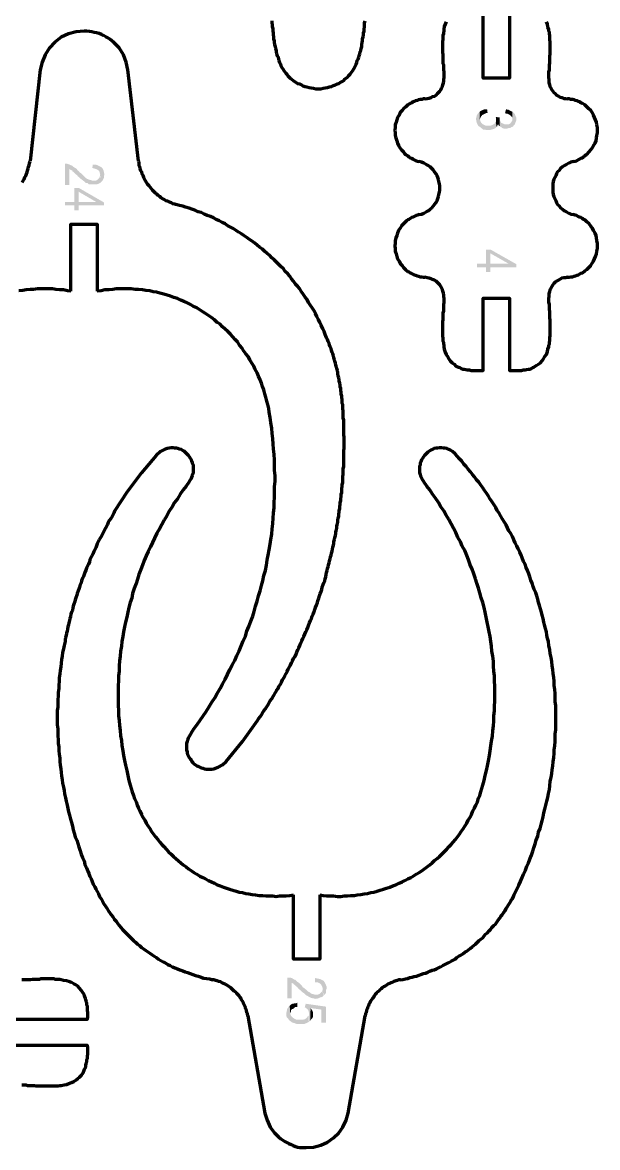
# Model space of a CAD drawing. Header units: inches. Extents: x -281 to 256, y -333 to 364.
# Drawn here: x 59.4 to 256.5, y -327.3 to 58.8 of the extents above; entities that cross this region are included whole.
import ezdxf

# ---------------------------------------------------------------- set-up
doc = ezdxf.new("R2010")
doc.units = ezdxf.units.IN
doc.layers.add('H', color=7, linetype='CONTINUOUS', lineweight=100)
doc.layers.add('P', color=250, linetype='CONTINUOUS', lineweight=100)

msp = doc.modelspace()

# ---------------------------------------------------------------- hatches: boundary and pattern name
at = {"layer": 'H', "linetype": 'CONTINUOUS'}
for points in [[(221.83, 22.83), (221.67, 25.5), (221.67, 24.67), (221.33, 24.5), (221.33, 24.17), (221, 23.83), (220.83, 23.83), (220.33, 23.5), (219.83, 23.33), (219.17, 23.33), (218.67, 23.33), (218.17, 23.33), (217.83, 23.5), (217.17, 23.83), (216.67, 24.33), (216.33, 25), (216.17, 25.67), (216, 26.5), (216, 27.33), (216.17, 28.17), (215.67, 27.67), (215.17, 27), (215, 26.33), (214.83, 25.67), (215, 24.83), (215.17, 24.17), (215.5, 23.5), (216, 23), (216.17, 23), (216.67, 22.5), (217, 22.33), (217.33, 22), (217.5, 22), (218, 22), (218.33, 21.83), (218.83, 21.83), (219.5, 21.83), (220.17, 22), (220.83, 22.17), (221.5, 22.5)], [(218.83, 27.67), (218.67, 29), (218, 29), (217.33, 28.83), (216.67, 28.5), (216.17, 28.17), (216.17, 25.5), (216.33, 26), (216.5, 26.33), (217, 27), (217.67, 27.33), (218.33, 27.67)], [(228.67, 25.5), (228.67, 25.83), (228.67, 26.17), (228.33, 26.83), (228.17, 27.33), (227.83, 27.67), (227.33, 28.17), (227.33, 27.33), (227.33, 26.67), (227.33, 25.83), (227.33, 25.17), (227, 24.67), (226.67, 24.17), (226.17, 23.83), (225.67, 23.83), (225.17, 23.83), (224.67, 23.83), (224.33, 24), (223.5, 24.33), (223.17, 25), (223, 25.5), (223, 26), (223, 23.17), (223.17, 23), (223.5, 22.83), (223.67, 22.67), (224, 22.5), (224.5, 22.33), (224.67, 22.33), (225.17, 22.33), (225.5, 22.33), (226, 22.5), (226.5, 22.5), (227, 22.83), (227.5, 23), (227.83, 23.5), (228.17, 23.83), (228.33, 24.33), (228.5, 24.67), (228.67, 25.17)], [(227.33, 28.17), (226.83, 28.33), (226.5, 28.5), (226.33, 28.67), (226, 28.83), (225.67, 28.83), (225.17, 29), (224.83, 27.67), (225, 27.5), (225.5, 27.5), (226.17, 27.17), (226.5, 27), (226.67, 26.83), (226.83, 26.83), (227, 26.5), (227.17, 26.33), (227.33, 26), (227.33, 25.5)], [(223, 26.17), (221.5, 26.33), (221.67, 26.17), (221.67, 25.5), (221.83, 22.83), (221.83, 23), (222.17, 23.17), (222.17, 23.5), (222.5, 23.83), (222.67, 23.33), (223, 23.17), (223, 26)], [(86.33, 4), (86, 6.67), (86, 6.17), (85.83, 5.67), (85.67, 5.33), (85.33, 5), (85, 4.67), (84.5, 4.5), (84, 4.5), (83.5, 4.5), (83.33, 4.5), (82.17, 4.83), (81.83, 5), (81.67, 5), (81.5, 5.17), (81.17, 5.33), (81, 5.5), (80.5, 6), (80.17, 6.33), (79.83, 6.67), (79.5, 7), (79, 7.33), (78.67, 7.67), (78.33, 8), (78, 8.5), (77.5, 8.83), (77.17, 9), (76.67, 9.33), (76.33, 9.67), (75.83, 9.83), (75.5, 10), (75, 10.17), (74.5, 10.33), (74, 10.33), (74, 3), (75.5, 3), (75.5, 8.5), (75.67, 8.33), (76, 8.17), (76.33, 8), (76.5, 8), (76.5, 7.67), (76.83, 7.5), (77, 7.33), (77.33, 7), (77.67, 6.67), (78.17, 6.33), (78.33, 6), (79, 5.5), (79.5, 5), (80.17, 4.5), (80.83, 4), (81, 3.83), (81.17, 3.67), (81.67, 3.67), (82, 3.33), (82.17, 3.17), (82.5, 3.17), (83, 3.17), (83.33, 3.17), (84, 3.17), (84.67, 3.17), (85.33, 3.33), (86, 3.67)], [(87.5, 6.5), (87.33, 7.33), (87.17, 8), (86.83, 8.67), (86.33, 9.17), (85.67, 9.5), (85, 9.83), (84.33, 10), (83.5, 10), (83.33, 8.83), (84, 8.67), (84.5, 8.5), (84.83, 8.33), (85.17, 8.17), (85.67, 7.83), (85.83, 7.33), (86, 6.67), (86.17, 6), (86.17, 5.5), (86.17, 5), (86.17, 4.5), (86.33, 4), (86.83, 4.5), (87, 4.83), (87.33, 5.5), (87.33, 6.17)], [(87.33, -4), (87.33, -3), (78.67, 2), (77.17, 2), (77.17, -2.83), (74, -2.83), (74, -4), (77.17, -4), (77.17, -5.67), (78.67, -5.67), (78.67, 0.67), (84.67, -2.83)], [(87.33, -4), (84.67, -2.83), (78.67, -2.83), (78.67, 0.67), (78.67, -4)], [(228.67, -25.33), (228.67, -24.17), (219.83, -19.17), (218.33, -19.17), (218.33, -24), (215.17, -24), (215.17, -25.33), (218.33, -25.33), (218.33, -26.83), (219.83, -26.83), (219.83, -20.5), (226, -24)], [(228.67, -25.33), (226, -24), (219.83, -24), (219.83, -20.5), (219.83, -25.33)], [(162.5, -275.33), (162.17, -272.83), (162.17, -273.33), (162.17, -273.67), (162, -273.83), (161.67, -274.17), (161.17, -274.67), (160.67, -274.83), (160.33, -274.83), (159.67, -274.83), (159.5, -274.83), (158.33, -274.5), (158, -274.17), (157.67, -274), (157.33, -273.83), (156.67, -273.17), (156.33, -273), (156, -272.67), (155.5, -272.33), (155.17, -271.83), (154.83, -271.5), (154.5, -271.17), (154.17, -270.83), (153.67, -270.5), (153.33, -270.17), (153, -269.83), (152.5, -269.67), (152, -269.33), (151.67, -269.17), (151.17, -269), (150.67, -269), (150.17, -269), (150.17, -276.17), (151.67, -276.17), (151.67, -270.83), (152, -271), (152.33, -271.17), (152.5, -271.5), (152.67, -271.5), (153.17, -272), (153.67, -272.33), (153.83, -272.67), (154.17, -273), (154.67, -273.33), (155, -273.67), (155.33, -274), (155.83, -274.33), (156.17, -274.67), (156.5, -275), (157.17, -275.33), (157.67, -275.67), (158.33, -276), (159.17, -276.17), (160, -276.33), (160.67, -276.17), (161.5, -275.83), (162.17, -275.67)], [(163.67, -272.83), (163.67, -272.17), (163.5, -271.83), (163.33, -271.33), (163.17, -271), (163, -270.67), (162.67, -270.17), (162, -269.83), (161.33, -269.5), (160.5, -269.33), (159.67, -269.17), (159.67, -270.67), (160.17, -270.67), (160.67, -270.67), (161.33, -271), (161.83, -271.5), (162.17, -272.17), (162.33, -272.83), (162.33, -273.67), (162.5, -274.5), (162.5, -275.33), (162.83, -275), (163.33, -274.5), (163.5, -273.83), (163.5, -273.17)], [(153.67, -279.17), (153.67, -277.67), (153.5, -277.67), (153.17, -277.83), (152.67, -277.83), (152.33, -278), (152, -278), (151.67, -278.17), (151.33, -278.33), (151, -278.67), (151.17, -281.33), (151.17, -281.17), (151.5, -280.5), (151.5, -280.17), (151.83, -279.83), (152.33, -279.67), (152.67, -279.33), (152.83, -279.17), (153.33, -279.17)], [(157.5, -284.17), (157.5, -281.17), (157.5, -281.83), (157.5, -282), (157.17, -282.33), (157, -282.67), (156.67, -283), (156.33, -283.17), (156.17, -283.33), (155.33, -283.5), (154.5, -283.5), (154, -283.5), (153.33, -283.5), (152.67, -283.17), (152.17, -282.83), (152, -282.67), (151.5, -282.17), (151.17, -281.5), (151.17, -281.33), (151, -278.67), (150.83, -278.83), (150.67, -278.83), (150.5, -279.33), (150.17, -279.67), (150, -280.5), (149.83, -281.33), (149.83, -282), (150, -282.67), (150.5, -283.17), (150.83, -283.67), (151.5, -284.17), (152, -284.5), (152.67, -284.67), (153.5, -285), (154.33, -285), (155, -285), (155.83, -285), (156.67, -284.67), (157.33, -284.33)], [(163.5, -284.5), (163.5, -279), (156.5, -278), (156.17, -279.17), (156.83, -279.67), (157.33, -280.17), (157.5, -280.67), (157.67, -281.5), (157.67, -282.17), (157.67, -282.83), (157.67, -283.5), (157.5, -284.17), (157.83, -284), (158, -283.83), (158.17, -279.5), (161.83, -280), (161.83, -284.5)], [(159, -281.67), (159, -281), (158.83, -280.5), (158.5, -280), (158.17, -279.5), (158, -283.83), (158.33, -283.33), (158.67, -283), (159, -282.5), (159, -281.83)]]:
    msp.add_hatch(color=0, dxfattribs=at).paths.add_polyline_path(points)

# ---------------------------------------------------------------- linework, layer by layer
at = {"layer": 'P', "color": 0, "linetype": 'CONTINUOUS'}
for points in [[(226.33, 64.5), (226.33, 39.67), (217.33, 39.67), (217.33, 64.5)], [(144.83, 59.33), (144.83, 58.67), (145, 58), (145, 57.33), (145.17, 56.67), (145.17, 55.83), (145.33, 55.17), (145.33, 54.5), (145.5, 53.83), (145.5, 53.17), (145.67, 52.5), (145.67, 51.83), (145.83, 51.17), (146, 50.5), (146.17, 49.83), (146.33, 49.17), (146.33, 48.67), (146.5, 48), (146.67, 47.33), (147, 46.83), (147.17, 46.17), (147.33, 45.67), (147.5, 45), (147.83, 44.5), (148, 43.83), (148.33, 43.33), (148.67, 42.83), (149, 42.33), (149.33, 41.83), (149.67, 41.33), (150, 41), (150.33, 40.5), (150.83, 40), (151.17, 39.67), (151.67, 39.33), (152.17, 38.83), (152.67, 38.5), (153.17, 38.17), (153.67, 37.83), (154.33, 37.67), (155, 37.33), (155.5, 37), (156.17, 36.83), (156.83, 36.67), (157.67, 36.5), (158.33, 36.33), (159.17, 36.17), (160, 36), (160.83, 36), (161.67, 36), (162.5, 36.17), (163.17, 36.33), (164, 36.5), (164.67, 36.67), (165.33, 36.83), (166, 37.17), (166.67, 37.33), (167.33, 37.67), (167.83, 37.83), (168.33, 38.17), (169, 38.5), (169.5, 38.83), (169.83, 39.33), (170.33, 39.67), (170.83, 40), (171.17, 40.5), (171.67, 41), (172, 41.33), (172.33, 41.83), (172.67, 42.33), (173, 42.83), (173.17, 43.33), (173.5, 44), (173.83, 44.5), (174, 45), (174.17, 45.67), (174.5, 46.17), (174.67, 46.83), (174.83, 47.33), (175, 48), (175.17, 48.67), (175.33, 49.17), (175.5, 49.83), (175.67, 50.5), (175.67, 51.17), (175.83, 51.83), (176, 52.5), (176, 53.17), (176.17, 53.83), (176.33, 54.5), (176.33, 55.17), (176.5, 55.83), (176.5, 56.5), (176.67, 57.33), (176.67, 58), (176.67, 58.67), (176.83, 59.33)], [(204.67, 59), (204.33, 58.17), (204, 57.33), (203.83, 56.33), (203.83, 55.83), (203.67, 55.33), (203.67, 54.83), (203.5, 54.33), (203.5, 53.83), (203.5, 53.33), (203.5, 52.83), (203.33, 52.33), (203.33, 51.67), (203.33, 51.17), (203.33, 50.67), (203.33, 50), (203.33, 49.5), (203.33, 49), (203.33, 48.33), (203.5, 47.83), (203.5, 47.17), (203.5, 46.67), (203.5, 46), (203.5, 45.5), (203.5, 44.83), (203.67, 44.33), (203.67, 43.67), (203.67, 43), (203.67, 42.5), (203.83, 41.83), (203.83, 41.33), (203.83, 40.67), (203.83, 40), (203.83, 39.5)], [(239.83, 39.5), (239.83, 40), (239.83, 40.67), (239.83, 41.33), (239.83, 41.83), (240, 42.5), (240, 43), (240, 43.67), (240, 44.17), (240.17, 44.83), (240.17, 45.5), (240.17, 46), (240.17, 46.67), (240.17, 47.17), (240.33, 47.83), (240.33, 48.33), (240.33, 48.83), (240.33, 49.5), (240.33, 50), (240.33, 50.67), (240.33, 51.17), (240.33, 51.67), (240.33, 52.17), (240.17, 52.83), (240.17, 53.33), (240.17, 53.83), (240.17, 54.33), (240, 54.83), (240, 55.33), (239.83, 55.83), (239.83, 56.33), (239.5, 57.17), (239.33, 58.17), (239, 59)], [(99.17, 11.17), (95.5, 42.5), (95, 45.17), (94, 47.67), (92.5, 50), (92, 50.67), (91.33, 51.33), (90.67, 51.83), (90, 52.5), (89.33, 53), (88.67, 53.5), (88, 53.83), (87.17, 54.33), (86.5, 54.67), (85.67, 55), (84.83, 55.17), (84, 55.33), (83.17, 55.5), (82.33, 55.67), (81.5, 55.83), (80.5, 55.83), (77.83, 55.5), (75.17, 54.83), (72.67, 53.67), (70.5, 52), (68.67, 50), (67.17, 47.67), (66.17, 45.17), (65.5, 42.5), (62, 11.17)], [(197.33, 32.5), (198.17, 32.67), (198.83, 32.83), (199.5, 33), (200, 33.33), (200.67, 33.5), (201.17, 33.83), (201.67, 34.33), (202, 34.67), (202.5, 35.17), (202.83, 35.67), (203, 36.17), (203.33, 36.83), (203.5, 37.33), (203.67, 38), (203.83, 38.67), (203.83, 39.5)], [(239.83, 39.5), (239.83, 38.83), (239.83, 38.17), (240, 37.5), (240.17, 36.83), (240.5, 36.33), (240.83, 35.67), (241.17, 35.17), (241.5, 34.67), (242, 34.33), (242.5, 33.83), (243.17, 33.5), (243.67, 33.17), (244.33, 33), (245, 32.67), (245.5, 32.67), (246.17, 32.5)], [(197.33, 32.5), (196.83, 32.5), (196.33, 32.33), (195.67, 32.33), (195.17, 32.17), (194.67, 32), (194.17, 31.83), (193.67, 31.67), (193.17, 31.5), (192.83, 31.17), (192.33, 31), (191.83, 30.67), (191.5, 30.5), (190.83, 29.83), (190, 29.17), (189.5, 28.5), (188.83, 27.83), (188.5, 27), (188, 26.17), (187.67, 25.33), (187.5, 24.5), (187.17, 23.67), (187.17, 22.67), (187, 21.83), (187.17, 20.83), (187.17, 20), (187.33, 19.17), (187.67, 18.17), (188, 17.33), (188.33, 16.5), (188.83, 15.67), (189.33, 15), (190, 14.33), (190.33, 13.83), (190.67, 13.5), (191, 13.17), (191.5, 13), (191.83, 12.67), (192.33, 12.33), (192.83, 12.17), (193.17, 11.83), (193.67, 11.67), (194.33, 11.33), (194.83, 11.17), (195.33, 11)], [(248.33, 11), (248.83, 11.17), (249.33, 11.33), (249.83, 11.67), (250.33, 11.83), (250.83, 12.17), (251.33, 12.33), (251.67, 12.67), (252.17, 13), (252.5, 13.33), (252.83, 13.5), (253.67, 14.33), (254.17, 15), (254.83, 15.83), (255.17, 16.5), (255.67, 17.33), (256, 18.17), (256.17, 19.17), (256.33, 20), (256.5, 20.83), (256.5, 21.83), (256.5, 22.67), (256.33, 23.67), (256.17, 24.5), (255.83, 25.33), (255.5, 26.17), (255.17, 27), (254.67, 27.83), (254.17, 28.5), (253.5, 29.17), (252.83, 29.83), (252.17, 30.5), (251.33, 31), (250.83, 31.17), (250.5, 31.5), (250, 31.67), (249.5, 31.83), (249, 32), (248.5, 32.17), (248, 32.33), (247.33, 32.33), (246.83, 32.5), (246.17, 32.5)], [(59.33, 3.83), (59.67, 4.5), (60, 5), (60.17, 5.67), (60.5, 6.17), (60.83, 6.83), (61, 7.33), (61.17, 8), (61.33, 8.67), (61.5, 9.17), (61.67, 9.83), (61.83, 10.5), (62, 11.17)], [(99.17, 11.17), (99.33, 10.5), (99.33, 9.83), (99.5, 9.33), (99.67, 8.67), (99.83, 8), (100.17, 7.5), (100.33, 6.83), (100.67, 6.33), (100.83, 5.67), (101.17, 5.17), (101.5, 4.5), (101.83, 4), (102.17, 3.33), (102.67, 2.83), (103, 2.33), (103.5, 1.83), (103.83, 1.33), (104.33, 0.83), (104.83, 0.33), (105.33, 0), (105.83, -0.5), (106.33, -0.83), (106.83, -1.33), (107.33, -1.67), (108, -2), (108.5, -2.33), (109, -2.5), (109.67, -2.83), (110.33, -3), (110.83, -3.33), (111.5, -3.5), (112, -3.67)], [(195.33, -7.17), (196.17, -7), (197, -6.67), (197.83, -6.17), (198.5, -5.83), (199.17, -5.33), (199.67, -4.83), (200.17, -4.33), (200.67, -3.67), (201.17, -3), (201.5, -2.33), (201.83, -1.67), (202, -1), (202.17, -0.33), (202.33, 0.5), (202.5, 1.17), (202.5, 2), (202.5, 2.67), (202.33, 3.33), (202.17, 4.17), (202, 4.83), (201.83, 5.5), (201.5, 6.17), (201.17, 6.83), (200.67, 7.5), (200.17, 8.17), (199.67, 8.67), (199.17, 9.17), (198.5, 9.67), (197.83, 10), (197, 10.5), (196.17, 10.83), (195.33, 11)], [(248.33, 11), (247.33, 10.83), (246.67, 10.5), (245.83, 10), (245.17, 9.67), (244.5, 9.17), (243.83, 8.67), (243.33, 8), (242.83, 7.5), (242.5, 6.83), (242.17, 6.17), (241.83, 5.5), (241.5, 4.83), (241.33, 4.17), (241.17, 3.33), (241.17, 2.67), (241.17, 2), (241.17, 1.17), (241.17, 0.5), (241.33, -0.33), (241.5, -1), (241.83, -1.67), (242.17, -2.33), (242.5, -3), (242.83, -3.67), (243.33, -4.17), (243.83, -4.83), (244.5, -5.33), (245.17, -5.83), (245.83, -6.17), (246.67, -6.67), (247.33, -7), (248.33, -7.17)], [(117.17, -185.17), (116.83, -185.67), (116.5, -186.33), (116.17, -186.83), (116, -187.5), (115.83, -188), (115.67, -188.67), (115.67, -189.17), (115.67, -189.83), (115.67, -190.33), (115.67, -190.83), (115.83, -191.5), (115.83, -192), (116, -192.5), (116.33, -193), (116.5, -193.5), (116.83, -194), (117.17, -194.33), (117.5, -194.83), (117.83, -195.17), (118.17, -195.67), (118.67, -196), (119.17, -196.33), (119.5, -196.5), (120.17, -196.83), (120.67, -197), (121.17, -197.17), (121.83, -197.33), (122.33, -197.5), (123, -197.5), (123.67, -197.5), (124.33, -197.5), (125, -197.33), (126.5, -196.83), (128, -196), (129.17, -194.83), (134.83, -188), (140, -180.83), (140.33, -180.17), (140.83, -179.5), (141.33, -178.83), (141.67, -178.17), (142.17, -177.5), (142.67, -176.83), (143, -176.17), (143.5, -175.5), (144, -174.67), (144.33, -174), (144.83, -173.33), (145.17, -172.67), (145.67, -172), (146.17, -171.17), (146.5, -170.5), (147, -169.83), (147.33, -169.17), (147.83, -168.33), (148.17, -167.67), (148.5, -166.83), (149, -166.17), (149.33, -165.5), (149.83, -164.67), (150.17, -164), (150.5, -163.17), (150.83, -162.5), (151.33, -161.83), (151.67, -161), (152, -160.33), (152.33, -159.5), (152.83, -158.83), (153.17, -158), (153.5, -157.33), (153.83, -156.5), (154.17, -155.83), (154.5, -155), (154.83, -154.17), (155.17, -153.5), (155.5, -152.67), (155.83, -152), (156.17, -151.17), (156.5, -150.33), (156.83, -149.67), (157.17, -148.83), (157.5, -148.17), (157.83, -147.33), (158.17, -146.5), (158.5, -145.83), (158.67, -145), (159, -144.33), (159.33, -143.5), (159.67, -142.67), (159.83, -142), (160.17, -141.17), (160.5, -140.33), (160.67, -139.67), (161, -138.83), (161.17, -138), (161.5, -137.33), (161.83, -136.5), (162, -135.83), (162.17, -135), (162.5, -134.17), (162.67, -133.5), (163, -132.83), (163.17, -132.17), (163.33, -131.5), (163.5, -130.67), (163.67, -130), (163.83, -129.33), (164, -128.67), (164.17, -128), (164.33, -127.33), (164.5, -126.67), (164.67, -126), (164.83, -125.33), (165, -124.67), (165.17, -124), (165.33, -123.33), (165.5, -122.67), (165.67, -122), (165.83, -121.33), (166, -120.67), (166.17, -120), (166.17, -119.33), (166.33, -118.67), (166.5, -118), (166.67, -117.33), (166.83, -116.67), (166.83, -116), (167, -115.33), (167.17, -114.67), (167.17, -114), (167.33, -113.33), (167.5, -112.67), (167.5, -112), (167.67, -111.33), (167.83, -110.67), (167.83, -110), (168, -109.33), (168, -108.67), (168.17, -108), (168.17, -107.33), (168.33, -106.67), (168.33, -106), (168.5, -105.33), (168.5, -104.67), (168.67, -103.83), (168.67, -103.17), (168.83, -102.5), (168.83, -101.83), (168.83, -101.17), (169, -100.5), (169, -99.83), (169.17, -99.17), (169.17, -98.5), (169.17, -97.83), (169.17, -97), (169.33, -96.33), (169.33, -95.67), (169.33, -95), (169.33, -94.33), (169.5, -93.67), (169.5, -92.83), (169.5, -92.17), (169.5, -91.5), (169.5, -90.83), (169.5, -90.17), (169.5, -89.5), (169.5, -88.83), (169.5, -88.17), (169.67, -87.5), (169.67, -86.83), (169.67, -86.17), (169.67, -85.5), (169.67, -84.83), (169.67, -84.17), (169.67, -83.5), (169.5, -82.83), (169.5, -82.17), (169.5, -81.5), (169.5, -80.83), (169.5, -80.17), (169.5, -79.67), (169.5, -79), (169.5, -78.33), (169.5, -77.67), (169.33, -77), (169.33, -76.33), (169.33, -75.83), (169.33, -75.17), (169.33, -74.5), (169.17, -73.83), (169.17, -73.17), (169.17, -72.5), (169, -72), (169, -71.33), (169, -70.67), (168.83, -70), (168.83, -69.5), (168.67, -68.83), (168.67, -68.17), (168.5, -67.5), (168.5, -66.83), (168.33, -66.33), (168.33, -65.67), (168.17, -65), (168, -64.33), (168, -63.83), (167.83, -63.17), (167.67, -62.5), (167.5, -61.83), (167.5, -61.33), (167.33, -60.67), (167.17, -60), (167, -59.5), (166.83, -58.83), (166.67, -58.17), (166.5, -57.5), (166.33, -57), (166.17, -56.33), (166, -55.67), (165.83, -55), (165.5, -54.5), (165.33, -53.83), (165.17, -53.17), (164.83, -52.5), (164.67, -52), (164.5, -51.33), (164.17, -50.67), (164, -50), (163.67, -49.5), (163.17, -48.33), (162.83, -47.33), (162.33, -46.33), (161.83, -45.17), (161.33, -44.17), (160.83, -43.17), (160.33, -42.17), (159.83, -41.17), (159.33, -40.17), (158.67, -39.17), (158.17, -38.33), (157.5, -37.33), (157, -36.33), (156.33, -35.5), (155.67, -34.5), (155, -33.67), (154.5, -32.67), (153.83, -31.83), (153, -31), (152.33, -30), (151.67, -29.17), (151, -28.33), (150.33, -27.5), (149.5, -26.67), (148.83, -25.83), (148, -25), (147.33, -24.33), (146.5, -23.5), (145.67, -22.67), (144.83, -22), (144.17, -21.17), (143.33, -20.5), (142.5, -19.83), (141.67, -19), (140.67, -18.33), (139.83, -17.67), (139, -17), (138.17, -16.33), (137.17, -15.67), (136.33, -15), (135.33, -14.33), (134.5, -13.83), (133.5, -13.17), (132.67, -12.67), (131.67, -12), (130.67, -11.5), (129.83, -11), (128.83, -10.33), (127.83, -9.83), (126.83, -9.33), (125.83, -8.83), (124.83, -8.33), (123.83, -7.83), (122.67, -7.5), (121.67, -7), (120.67, -6.5), (119.67, -6.17), (118.5, -5.67), (117.5, -5.33), (116.5, -5), (115.33, -4.67), (114.33, -4.33), (113.17, -4), (112, -3.67)], [(195.33, -7.17), (194.83, -7.33), (194.33, -7.5), (193.67, -7.83), (193.33, -8), (192.83, -8.17), (192.33, -8.5), (191.83, -8.83), (191.5, -9), (191, -9.33), (190.67, -9.67), (190.33, -10), (190, -10.33), (189.33, -11), (188.83, -11.83), (188.33, -12.67), (188, -13.5), (187.67, -14.33), (187.33, -15.17), (187.17, -16.17), (187.17, -17), (187, -18), (187.17, -18.83), (187.17, -19.67), (187.5, -20.67), (187.67, -21.5), (188, -22.33), (188.5, -23.17), (188.83, -24), (189.5, -24.67), (190, -25.33), (190.67, -26), (191.5, -26.67), (191.83, -26.83), (192.33, -27.17), (192.67, -27.33), (193.17, -27.67), (193.67, -27.83), (194.17, -28), (194.67, -28.17), (195.17, -28.33), (195.67, -28.5), (196.33, -28.5), (196.83, -28.67), (197.33, -28.67)], [(246.17, -28.67), (246.83, -28.67), (247.33, -28.5), (248, -28.5), (248.5, -28.33), (249, -28.17), (249.5, -28), (250, -27.83), (250.5, -27.5), (250.83, -27.33), (251.33, -27.17), (252.17, -26.5), (252.83, -26), (253.5, -25.33), (254.17, -24.67), (254.67, -23.83), (255.17, -23.17), (255.5, -22.33), (255.83, -21.5), (256.17, -20.67), (256.33, -19.67), (256.5, -18.83), (256.5, -18), (256.5, -17), (256.33, -16.17), (256.17, -15.17), (256, -14.33), (255.67, -13.5), (255.17, -12.67), (254.83, -11.83), (254.17, -11.17), (253.67, -10.33), (252.83, -9.67), (252.5, -9.33), (252.17, -9), (251.67, -8.83), (251.33, -8.5), (250.83, -8.17), (250.33, -8), (249.83, -7.83), (249.33, -7.5), (248.83, -7.33), (248.33, -7.17)], [(76, -33.5), (76, -10.5), (85, -10.5), (85, -33.5)], [(203.83, -35.67), (203.83, -34.83), (203.67, -34.17), (203.5, -33.5), (203.33, -32.83), (203, -32.33), (202.83, -31.83), (202.5, -31.33), (202, -30.83), (201.67, -30.5), (201.17, -30), (200.67, -29.67), (200, -29.5), (199.5, -29.17), (198.83, -29), (198.17, -28.83), (197.33, -28.67)], [(246.17, -28.67), (245.5, -28.83), (245, -28.83), (244.33, -29), (243.67, -29.33), (243.17, -29.67), (242.5, -30), (242, -30.33), (241.5, -30.83), (241.17, -31.33), (240.83, -31.83), (240.5, -32.5), (240.17, -33), (240, -33.67), (239.83, -34.33), (239.83, -35), (239.83, -35.67)], [(76, -33.5), (74.83, -33.33), (73.5, -33), (72.17, -33), (70.83, -32.83), (69.67, -32.67), (68.33, -32.67), (67, -32.67), (65.83, -32.67), (64.5, -32.67), (63.17, -32.83), (62, -32.83), (60.67, -33), (59.5, -33.17), (58.17, -33.33)], [(144, -75), (143.83, -73.67), (143.5, -72.33), (143.17, -71.17), (142.83, -69.83), (142.5, -68.67), (142.17, -67.33), (141.67, -66.17), (141.33, -65), (140.83, -63.83), (140.33, -62.67), (139.83, -61.5), (139.17, -60.33), (138.67, -59.17), (138, -58.17), (137.33, -57), (136.83, -56), (136, -55), (135.33, -54), (134.67, -53), (133.83, -52), (133.17, -51), (132.33, -50), (131.5, -49.17), (130.67, -48.17), (129.83, -47.33), (128.83, -46.5), (128, -45.67), (127.17, -44.83), (126.17, -44.17), (125.17, -43.33), (124.17, -42.5), (123.17, -41.83), (122.17, -41.17), (121.17, -40.5), (120.17, -39.83), (119.17, -39.17), (118, -38.67), (117, -38), (115.83, -37.5), (114.67, -37), (113.67, -36.5), (112.5, -36), (111.33, -35.67), (110.17, -35.17), (109, -34.83), (107.83, -34.5), (106.5, -34.17), (105.33, -33.83), (104.17, -33.67), (103, -33.33), (101.67, -33.17), (100.5, -33), (99.17, -32.83), (98, -32.83), (96.67, -32.67), (95.33, -32.67), (94.17, -32.67), (92.83, -32.67), (91.5, -32.67), (90.33, -32.83), (89, -33), (87.67, -33), (86.33, -33.33), (85, -33.5)], [(203.83, -35.67), (203.83, -36.17), (203.83, -36.83), (203.83, -37.33), (203.67, -38), (203.67, -38.67), (203.67, -39.17), (203.67, -39.83), (203.67, -40.33), (203.5, -41), (203.5, -41.5), (203.5, -42.17), (203.5, -42.67), (203.5, -43.33), (203.33, -43.83), (203.33, -44.5), (203.33, -45), (203.33, -45.67), (203.33, -46.17), (203.33, -46.67), (203.33, -47.33), (203.33, -47.83), (203.33, -48.33), (203.33, -49), (203.5, -49.5), (203.5, -50), (203.5, -50.5), (203.67, -51), (203.67, -51.5), (203.83, -52), (203.83, -52.5), (204, -53.33), (204.33, -54.33), (204.67, -55.17), (205.17, -56), (205.5, -56.67), (206, -57.33), (206.67, -58), (207.33, -58.5), (208, -59.17), (208.83, -59.5), (209.33, -59.67), (209.83, -60), (210.33, -60.17), (210.83, -60.17), (211.33, -60.33), (211.83, -60.5), (212.5, -60.5), (213.17, -60.67), (213.67, -60.67), (214.33, -60.67), (215.17, -60.67), (215.83, -60.67), (216.5, -60.67), (217.33, -60.67), (217.33, -35.83), (226.33, -35.83), (226.33, -60.67), (227, -60.67), (227.83, -60.67), (228.5, -60.67), (229.17, -60.67), (229.83, -60.67), (230.5, -60.67), (231.17, -60.5), (231.67, -60.5), (232.17, -60.33), (232.83, -60.17), (233.33, -60.17), (233.83, -60), (234.33, -59.67), (234.67, -59.5), (235.5, -59), (236.33, -58.5), (237, -58), (237.5, -57.33), (238, -56.67), (238.5, -55.83), (239, -55.17), (239.33, -54.17), (239.5, -53.33), (239.83, -52.5), (239.83, -52), (240, -51.5), (240, -51), (240.17, -50.5), (240.17, -50), (240.17, -49.33), (240.33, -48.83), (240.33, -48.33), (240.33, -47.83), (240.33, -47.17), (240.33, -46.67), (240.33, -46.17), (240.33, -45.5), (240.33, -45), (240.33, -44.5), (240.33, -43.83), (240.33, -43.33), (240.17, -42.67), (240.17, -42.17), (240.17, -41.5), (240.17, -41), (240.17, -40.33), (240, -39.83), (240, -39.17), (240, -38.5), (240, -38), (239.83, -37.33), (239.83, -36.83), (239.83, -36.17), (239.83, -35.67)], [(117.17, -185.17), (118.17, -183.67), (119.33, -182.17), (120.33, -180.67), (121.33, -179.17), (122.33, -177.67), (123.33, -176.17), (124.33, -174.5), (125.33, -173), (126.17, -171.5), (127.17, -169.83), (128, -168.33), (128.83, -166.67), (129.67, -165), (130.5, -163.33), (131.33, -161.83), (132.17, -160.17), (132.83, -158.5), (133.67, -156.83), (134.33, -155.17), (135, -153.5), (135.83, -151.83), (136.33, -150.17), (137, -148.5), (137.67, -146.67), (138.33, -145), (138.83, -143.33), (139.33, -141.5), (139.83, -139.83), (140.33, -138), (140.83, -136.33), (141.33, -134.5), (141.83, -132.83), (142.17, -131), (142.67, -129.33), (143, -127.5), (143.33, -125.67), (143.67, -124), (144, -122.17), (144.33, -120.33), (144.5, -118.67), (144.83, -116.83), (145, -115), (145.17, -113.17), (145.33, -111.33), (145.5, -109.5), (145.67, -107.83), (145.67, -106), (145.83, -104.17), (145.83, -102.33), (145.83, -100.5), (146, -98.67), (146, -96.83), (145.83, -95), (145.83, -93.17), (145.83, -91.33), (145.67, -89.5), (145.5, -87.67), (145.33, -85.83), (145.17, -84.17), (145, -82.33), (144.83, -80.5), (144.5, -78.67), (144.33, -76.83), (144, -75)], [(116.5, -98.83), (116.83, -98.33), (117.17, -97.83), (117.5, -97.33), (117.67, -96.67), (117.83, -96.17), (118, -95.67), (118, -95), (118, -94.5), (118, -93.83), (118, -93.33), (117.83, -92.83), (117.67, -92.33), (117.5, -91.83), (117.33, -91.33), (117, -90.83), (116.67, -90.33), (116.33, -89.83), (116, -89.5), (115.67, -89.17), (115.17, -88.67), (114.83, -88.33), (114.33, -88.17), (113.83, -87.83), (113.17, -87.67), (112.67, -87.5), (112.17, -87.33), (111.5, -87.33), (111, -87.17), (110.33, -87.17), (109.67, -87.33), (109, -87.5), (108.33, -87.67), (106.67, -88.5), (105.17, -89.83), (100.17, -95.83), (95.33, -102.33), (91, -109), (90.67, -109.67), (90.33, -110.33), (90, -111), (89.67, -111.5), (89.17, -112.17), (88.83, -112.83), (88.5, -113.5), (88.17, -114.17), (87.83, -114.83), (87.5, -115.5), (87.17, -116.17), (86.83, -116.83), (86.5, -117.5), (86, -118.17), (85.67, -118.83), (85.33, -119.5), (85, -120.17), (84.83, -120.83), (84.5, -121.5), (84.17, -122.17), (83.83, -122.83), (83.5, -123.67), (83.17, -124.33), (82.83, -125), (82.5, -125.67), (82.33, -126.33), (82, -127.17), (81.67, -127.83), (81.33, -128.5), (81.17, -129.17), (80.83, -130), (80.5, -130.67), (80.33, -131.33), (80, -132), (79.67, -132.83), (79.5, -133.5), (79.17, -134.17), (79, -135), (78.67, -135.67), (78.5, -136.33), (78.17, -137.17), (78, -137.83), (77.67, -138.67), (77.5, -139.33), (77.33, -140), (77, -140.83), (76.83, -141.5), (76.67, -142.17), (76.5, -143), (76.17, -143.67), (76, -144.33), (75.83, -145.17), (75.67, -145.83), (75.5, -146.5), (75.33, -147.33), (75.17, -148), (75, -148.67), (74.83, -149.5), (74.67, -150.17), (74.5, -150.83), (74.33, -151.67), (74.17, -152.33), (74, -153), (74, -153.67), (73.67, -155), (73.5, -156.17), (73.17, -157.5), (73, -158.67), (72.83, -159.83), (72.67, -161.17), (72.5, -162.33), (72.33, -163.67), (72.17, -164.83), (72, -166.17), (72, -167.33), (71.83, -168.67), (71.83, -169.83), (71.67, -171.17), (71.67, -172.33), (71.5, -173.67), (71.5, -174.83), (71.5, -176.17), (71.33, -177.33), (71.33, -178.67), (71.33, -179.83), (71.33, -181.17), (71.33, -182.33), (71.5, -183.67), (71.5, -184.83), (71.5, -186.17), (71.67, -187.33), (71.67, -188.67), (71.83, -189.83), (71.83, -191.17), (72, -192.33), (72.17, -193.67), (72.17, -194.83), (72.33, -196.17), (72.5, -197.33), (72.67, -198.67), (72.83, -199.83), (73, -201.17), (73.17, -202.33), (73.5, -203.67), (73.67, -204.83), (73.83, -206), (74.17, -207.33), (74.33, -208.5), (74.67, -209.83), (75, -211), (75.17, -212.17), (75.5, -213.33), (75.83, -214.67), (76.17, -215.83), (76.5, -217), (76.83, -218.33), (77.17, -219.5), (77.5, -220.67), (78, -221.83), (78.33, -223), (78.67, -224.17), (79.17, -225.5), (79.5, -226.67), (80, -227.83), (80.5, -229), (80.83, -230.17), (81.33, -231.33), (81.83, -232.5), (82.17, -233.33), (82.5, -234.33), (83, -235.17), (83.33, -236), (83.67, -237), (84.17, -237.83), (84.5, -238.67), (85, -239.5), (85.5, -240.33), (85.83, -241.17), (86.33, -242), (86.83, -242.83), (87.33, -243.67), (87.83, -244.5), (88.33, -245.17), (88.83, -246), (89.33, -246.83), (89.83, -247.5), (90.33, -248.17), (90.83, -249), (91.5, -249.67), (92, -250.33), (92.5, -251.17), (93.17, -251.83), (93.67, -252.5), (94.33, -253.17), (95, -253.83), (95.5, -254.33), (96.17, -255), (96.83, -255.67), (97.5, -256.33), (98.17, -256.83), (98.83, -257.5), (99.5, -258), (100.17, -258.67), (100.83, -259.17), (101.67, -259.67), (102.33, -260.17), (103, -260.67), (103.83, -261.17), (104.5, -261.67), (105.33, -262.17), (106, -262.67), (106.83, -263.17), (107.67, -263.67), (108.33, -264), (109.17, -264.5), (110, -264.83), (110.83, -265.33), (111.67, -265.67), (112.5, -266), (113.33, -266.33), (114.33, -266.67), (115.17, -267), (116, -267.33), (116.83, -267.67), (117.83, -268), (118.67, -268.33), (119.67, -268.5), (120.67, -268.83), (121.5, -269.17), (122.5, -269.33), (123.5, -269.5), (124.5, -269.83)], [(189, -269.83), (189.83, -269.67), (190.67, -269.5), (191.33, -269.33), (192.17, -269), (193, -268.83), (193.67, -268.67), (194.5, -268.5), (195.33, -268.17), (196, -268), (196.83, -267.67), (197.5, -267.5), (198.33, -267.17), (199, -266.83), (199.83, -266.5), (200.5, -266.33), (201.33, -266), (202, -265.67), (202.67, -265.33), (203.5, -264.83), (204.17, -264.5), (204.83, -264.17), (205.5, -263.83), (206.33, -263.33), (207, -263), (207.67, -262.67), (208.33, -262.17), (209, -261.67), (209.67, -261.33), (210.33, -260.83), (211, -260.33), (211.67, -260), (212.33, -259.5), (212.83, -259), (213.5, -258.5), (214.17, -258), (214.67, -257.5), (215.33, -256.83), (216, -256.33), (216.5, -255.83), (217.17, -255.33), (217.67, -254.67), (218.17, -254.17), (218.83, -253.67), (219.33, -253), (219.83, -252.5), (220.33, -251.83), (221, -251.17), (221.5, -250.67), (222, -250), (222.5, -249.33), (223, -248.67), (223.33, -248), (223.83, -247.5), (224.33, -246.83), (224.83, -246.17), (225.17, -245.33), (225.67, -244.67), (226, -244), (226.5, -243.33), (226.83, -242.67), (227.33, -242), (227.67, -241.17), (228, -240.5), (228.33, -239.83), (229, -238.5), (229.5, -237.33), (230.17, -236), (230.67, -234.67), (231.17, -233.5), (231.83, -232.17), (232.33, -230.83), (232.83, -229.67), (233.33, -228.33), (233.83, -227), (234.33, -225.67), (234.67, -224.5), (235.17, -223.17), (235.5, -221.83), (236, -220.5), (236.33, -219.17), (236.83, -217.83), (237.17, -216.5), (237.5, -215.17), (237.83, -213.83), (238.17, -212.5), (238.5, -211.17), (238.83, -209.83), (239.17, -208.5), (239.5, -207.17), (239.67, -205.83), (240, -204.5), (240.17, -203.17), (240.33, -201.67), (240.67, -200.33), (240.83, -199), (241, -197.67), (241.17, -196.33), (241.33, -195), (241.5, -193.5), (241.67, -192.17), (241.67, -190.83), (241.83, -189.5), (242, -188), (242, -186.67), (242, -185.33), (242.17, -184), (242.17, -182.5), (242.17, -181.17), (242.17, -179.83), (242.17, -178.5), (242.17, -177), (242.17, -175.67), (242, -174.33), (242, -173), (242, -171.5), (241.83, -170.17), (241.67, -168.83), (241.67, -167.33), (241.5, -166), (241.33, -164.67), (241.17, -163.33), (241, -162), (240.83, -160.5), (240.67, -159.17), (240.33, -157.83), (240.17, -156.5), (239.83, -155), (239.67, -153.67), (239.33, -152.67), (239.17, -151.5), (239, -150.33), (238.67, -149.17), (238.33, -148), (238.17, -147), (237.83, -145.83), (237.5, -144.67), (237.33, -143.67), (237, -142.5), (236.67, -141.33), (236.33, -140.33), (236, -139.17), (235.67, -138), (235.33, -137), (234.83, -135.83), (234.5, -134.83), (234.17, -133.67), (233.67, -132.67), (233.33, -131.5), (233, -130.5), (232.5, -129.33), (232, -128.33), (231.67, -127.17), (231.17, -126.17), (230.67, -125), (230.33, -124), (229.83, -123), (229.33, -121.83), (228.83, -120.83), (228.33, -119.83), (227.83, -118.83), (227.33, -117.67), (226.83, -116.67), (226.17, -115.67), (225.67, -114.67), (225.17, -113.67), (224.5, -112.67), (224, -111.67), (223.33, -110.67), (222.83, -109.67), (222.17, -108.67), (221.67, -107.67), (221, -106.67), (220.33, -105.67), (219.67, -104.83), (219.17, -103.83), (218.5, -102.83), (217.83, -101.83), (217.17, -101), (216.5, -100), (215.83, -99), (215, -98.17), (214.33, -97.17), (213.67, -96.33), (213, -95.5), (212.17, -94.5), (211.5, -93.67), (210.67, -92.83), (210, -91.83), (209.17, -91), (208.5, -90.17), (207.67, -89.33), (206.83, -88.5), (206.17, -88), (205.5, -87.83), (204.83, -87.5), (204.17, -87.33), (203.67, -87.33), (203, -87.17), (202.33, -87.17), (201.67, -87.33), (201.17, -87.33), (200.5, -87.5), (200, -87.83), (199.33, -88), (198.83, -88.33), (198.33, -88.67), (198, -89), (197.5, -89.5), (197.17, -89.83), (196.83, -90.33), (196.5, -90.83), (196.17, -91.33), (196, -92), (195.67, -92.5), (195.67, -93.17), (195.5, -93.67), (195.5, -94.33), (195.5, -95), (195.5, -95.67), (195.67, -96.33), (195.83, -96.83), (196.17, -97.5), (196.5, -98.17), (197, -98.83)], [(116.5, -98.83), (115.5, -100.33), (114.5, -101.67), (113.5, -103.17), (112.5, -104.67), (111.5, -106), (110.67, -107.5), (109.67, -109), (108.83, -110.5), (108, -112), (107.17, -113.5), (106.33, -115), (105.5, -116.5), (104.67, -118.17), (104, -119.67), (103.33, -121.17), (102.5, -122.83), (101.83, -124.33), (101.17, -125.83), (100.5, -127.5), (100, -129), (99.33, -130.67), (98.83, -132.33), (98.33, -133.83), (97.67, -135.5), (97.17, -137.17), (96.83, -138.83), (96.33, -140.33), (95.83, -142), (95.5, -143.67), (95.17, -145.33), (94.67, -147), (94.33, -148.67), (94, -150.33), (93.83, -152), (93.5, -153.67), (93.33, -155.33), (93, -157), (92.83, -158.67), (92.67, -160.33), (92.5, -162), (92.5, -163.83), (92.33, -165.5), (92.33, -167.17), (92.17, -168.83), (92.17, -170.5), (92.17, -172.33), (92.17, -174), (92.17, -175.67), (92.33, -177.33), (92.33, -179.17), (92.5, -180.83), (92.67, -182.5), (92.83, -184.17), (93, -186), (93.33, -187.67), (93.5, -189.33), (93.83, -191.17), (94, -192.83), (94.33, -194.5), (94.67, -196.17), (95.17, -198), (95.5, -199.67), (95.83, -201.33), (96.33, -203)], [(217.17, -203), (217.67, -201.33), (218, -199.67), (218.5, -198), (218.83, -196.33), (219.17, -194.67), (219.5, -192.83), (219.67, -191.17), (220, -189.5), (220.17, -187.83), (220.5, -186.17), (220.67, -184.33), (220.83, -182.67), (221, -181), (221, -179.17), (221.17, -177.5), (221.17, -175.83), (221.33, -174.17), (221.33, -172.33), (221.33, -170.67), (221.33, -169), (221.17, -167.33), (221.17, -165.5), (221, -163.83), (220.83, -162.17), (220.83, -160.5), (220.67, -158.67), (220.33, -157), (220.17, -155.33), (220, -153.67), (219.67, -152), (219.33, -150.33), (219, -148.67), (218.67, -147), (218.33, -145.33), (218, -143.67), (217.67, -142), (217.17, -140.33), (216.67, -138.67), (216.17, -137), (215.67, -135.33), (215.17, -133.67), (214.67, -132.17), (214.17, -130.5), (213.5, -128.83), (212.83, -127.33), (212.33, -125.67), (211.67, -124.17), (211, -122.5), (210.17, -121), (209.5, -119.5), (208.67, -118), (208, -116.33), (207.17, -114.83), (206.33, -113.33), (205.5, -111.83), (204.67, -110.33), (203.83, -108.83), (202.83, -107.5), (202, -106), (201, -104.5), (200, -103.17), (199, -101.67), (198, -100.33), (197, -98.83)], [(96.33, -203), (96.67, -204.17), (97, -205.33), (97.5, -206.5), (97.83, -207.67), (98.33, -208.67), (98.67, -209.83), (99.17, -210.83), (99.67, -211.83), (100.17, -213), (100.67, -214), (101.33, -215), (101.83, -216), (102.5, -217), (103.17, -218), (103.67, -218.83), (104.33, -219.83), (105, -220.67), (105.83, -221.67), (106.5, -222.5), (107.17, -223.33), (108, -224.17), (108.67, -225), (109.5, -225.83), (110.33, -226.67), (111.17, -227.5), (112, -228.17), (112.83, -229), (113.67, -229.67), (114.5, -230.33), (115.5, -231), (116.33, -231.67), (117.33, -232.33), (118.17, -233), (119.17, -233.5), (120.17, -234.17), (121.17, -234.67), (122.17, -235.17), (123.17, -235.67), (124.17, -236.17), (125.17, -236.67), (126.17, -237.17), (127.17, -237.5), (128.33, -238), (129.33, -238.33), (130.33, -238.67), (131.5, -239), (132.67, -239.33), (133.67, -239.67), (134.83, -239.83), (136, -240.17), (137, -240.33), (138.17, -240.5), (139.33, -240.67), (140.5, -240.83), (141.67, -240.83), (142.83, -241), (144, -241), (145.17, -241), (146.33, -241.17), (147.5, -241), (148.67, -241), (149.83, -241), (151, -240.83), (152.33, -240.67)], [(161.33, -240.67), (162.5, -240.83), (163.67, -241), (164.83, -241), (166, -241), (167.33, -241.17), (168.5, -241.17), (169.67, -241), (170.83, -241), (172, -240.83), (173.17, -240.83), (174.17, -240.67), (175.33, -240.5), (176.5, -240.33), (177.67, -240.17), (178.83, -239.83), (179.83, -239.67), (181, -239.33), (182, -239), (183.17, -238.67), (184.17, -238.33), (185.33, -238), (186.33, -237.5), (187.33, -237.17), (188.5, -236.67), (189.5, -236.17), (190.5, -235.67), (191.5, -235.17), (192.5, -234.67), (193.33, -234.17), (194.33, -233.5), (195.33, -233), (196.33, -232.33), (197.17, -231.67), (198.17, -231), (199, -230.33), (199.83, -229.67), (200.67, -228.83), (201.5, -228.17), (202.33, -227.5), (203.17, -226.67), (204, -225.83), (204.83, -225), (205.5, -224.17), (206.33, -223.33), (207, -222.5), (207.83, -221.67), (208.5, -220.67), (209.17, -219.83), (209.83, -218.83), (210.5, -218), (211, -217), (211.67, -216), (212.17, -215), (212.83, -214), (213.33, -213), (213.83, -211.83), (214.33, -210.83), (214.83, -209.83), (215.33, -208.67), (215.67, -207.5), (216.17, -206.5), (216.5, -205.33), (216.83, -204.17), (217.17, -203)], [(161.33, -240.67), (161.33, -262.67), (152.33, -262.67), (152.33, -240.67)], [(56.83, -283.33), (81.67, -283.33), (81.83, -282.5), (81.83, -281.83), (81.83, -281), (81.67, -280.33), (81.67, -279.67), (81.67, -279), (81.5, -278.5), (81.5, -277.83), (81.33, -277.33), (81.17, -276.67), (81, -276.17), (80.83, -275.67), (80.67, -275.33), (80.5, -274.83), (80, -274), (79.5, -273.33), (79, -272.67), (78.33, -272), (77.67, -271.5), (77, -271.17), (76.17, -270.67), (75.33, -270.33), (74.5, -270.17), (73.5, -270), (72.67, -269.83), (72.17, -269.67), (71.67, -269.67), (71.17, -269.67), (70.67, -269.67), (70.17, -269.5), (69.5, -269.5), (69, -269.5), (68.5, -269.5), (68, -269.5), (67.33, -269.5), (66.83, -269.5), (66.33, -269.5), (65.67, -269.5), (65.17, -269.67), (64.5, -269.67), (64, -269.67), (63.33, -269.67), (62.83, -269.67), (62.17, -269.83), (61.67, -269.83), (61, -269.83), (60.33, -269.83), (59.83, -269.83), (59.17, -269.83)], [(136.67, -282.17), (136.5, -281.5), (136.33, -281), (136.17, -280.33), (136, -279.83), (135.83, -279.33), (135.67, -278.83), (135.33, -278.17), (135.17, -277.67), (134.83, -277.17), (134.5, -276.67), (134.33, -276.17), (134, -275.83), (133.67, -275.33), (133.17, -274.83), (132.83, -274.5), (132.5, -274), (132, -273.67), (131.67, -273.33), (131.17, -272.83), (130.83, -272.5), (130.33, -272.17), (129.83, -271.83), (129.33, -271.5), (128.83, -271.33), (128.33, -271), (127.83, -270.83), (127.33, -270.5), (126.67, -270.33), (126.17, -270.17), (125.67, -270), (125, -269.83), (124.5, -269.83)], [(189, -269.83), (188.33, -269.83), (187.83, -270), (187.33, -270.17), (186.67, -270.33), (186.17, -270.67), (185.67, -270.83), (185.17, -271), (184.67, -271.33), (184.17, -271.67), (183.67, -272), (183.17, -272.17), (182.67, -272.5), (182.33, -272.83), (181.83, -273.33), (181.5, -273.67), (181, -274), (180.67, -274.5), (180.33, -274.83), (180, -275.33), (179.67, -275.83), (179.33, -276.17), (179, -276.67), (178.67, -277.17), (178.5, -277.67), (178.17, -278.17), (178, -278.67), (177.67, -279.33), (177.5, -279.83), (177.33, -280.33), (177.17, -281), (177, -281.5), (176.83, -282.17)], [(136.67, -282.17), (142.5, -315.5), (143.33, -318), (144.33, -320.33), (145.83, -322.33), (146.33, -322.83), (146.83, -323.33), (147.33, -323.83), (148, -324.33), (148.67, -324.83), (149.33, -325.33), (150, -325.67), (150.67, -326), (151.5, -326.33), (152.17, -326.67), (153, -327), (153.67, -327.17), (154.5, -327.33), (155.17, -327.33), (156, -327.33), (156.67, -327.33), (159.17, -327.17), (161.67, -326.5), (164, -325.5), (166, -324), (167.83, -322.33), (169.17, -320.33), (170.33, -318), (171, -315.5), (176.83, -282.17)], [(59.17, -305.83), (59.83, -305.83), (60.5, -305.83), (61, -306), (61.67, -306), (62.17, -306), (62.83, -306), (63.5, -306), (64, -306.17), (64.67, -306.17), (65.17, -306.17), (65.83, -306.17), (66.33, -306.17), (66.83, -306.17), (67.5, -306.17), (68, -306.17), (68.5, -306.17), (69.17, -306.17), (69.67, -306.17), (70.17, -306.17), (70.67, -306.17), (71.17, -306.17), (71.67, -306.17), (72.17, -306), (72.67, -306), (73.67, -305.83), (74.5, -305.67), (75.33, -305.33), (76.17, -305), (77, -304.67), (77.67, -304.17), (78.33, -303.67), (79, -303.17), (79.67, -302.5), (80.17, -301.67), (80.5, -300.83), (80.67, -300.5), (81, -300), (81.17, -299.5), (81.17, -299), (81.33, -298.33), (81.5, -297.83), (81.5, -297.17), (81.67, -296.67), (81.67, -296), (81.83, -295.33), (81.83, -294.67), (81.83, -293.83), (81.83, -293.17), (81.67, -292.33), (56.83, -292.33)]]:
    msp.add_lwpolyline(points, dxfattribs=at)

doc.saveas('drawing.dxf')
